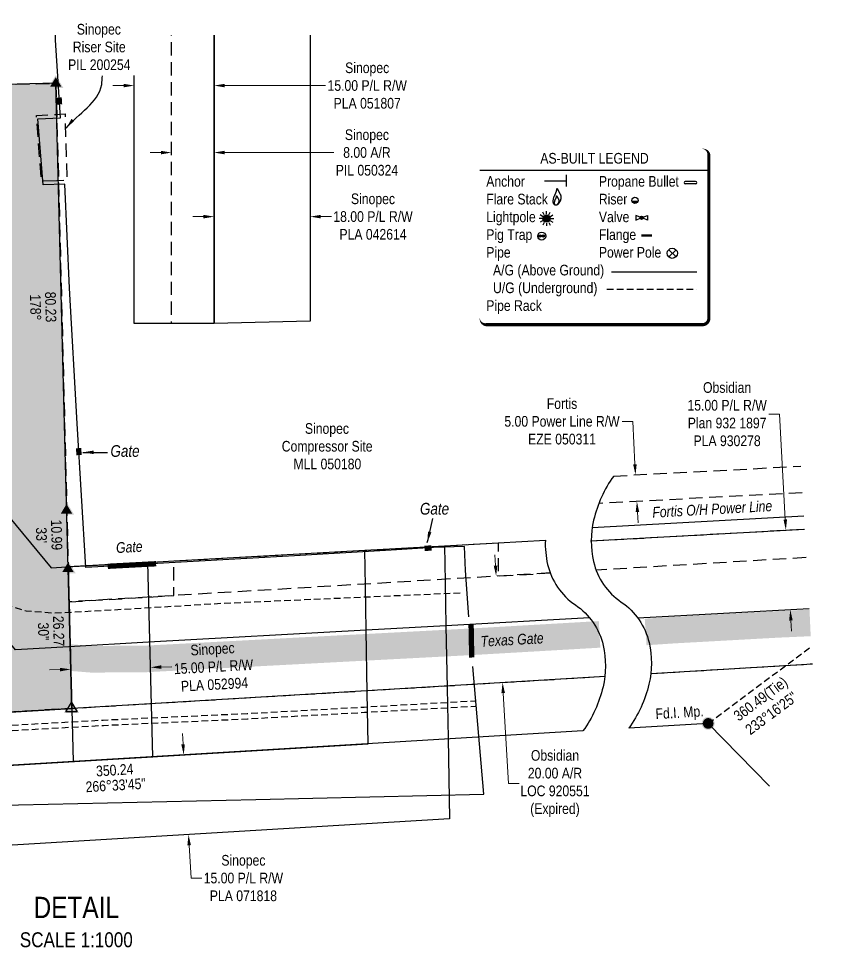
# Model space of a CAD drawing. Extents: x 614480 to 617433, y 5892532 to 5894399.
# Drawn here: x 616678 to 617433, y 5892634 to 5893506 of the extents above; entities that cross this region are included whole.
import ezdxf
from ezdxf.enums import TextEntityAlignment as Align

# ---------------------------------------------------------------- set-up
doc = ezdxf.new("R2010")
doc.units = 0
doc.header["$LTSCALE"] = 5
doc.header["$PDSIZE"] = 0.5
for name, pattern in [('foc-ACCESSROAD', [3.75, 2.5, -1.25]), ('foc-FLOWLINE', [3.75, 2.5, -1.25]), ('foc-TIELINE', [1.875, 1.25, -0.625]), ('POWERLINE5', [7.8, 2.4, -0.6, 0.6, -0.6, 0.6, -0.6, 2.4]), ('UG_PIPE', [1.875, 1.25, -0.625])]:
    doc.linetypes.add(name, pattern=pattern)
doc.layers.get('Defpoints').update_dxf_attribs({"color": 9})
for name, color, linetype in [('AS-FENCE', 48, 'foc-FENCE'), ('AS-PIPE-UG', 44, 'UG_PIPE'), ('AS-POWER', 104, 'foc-POWER'), ('AS-POWER-EXISTING', 72, 'POWERLINE5'), ('AS-POWER-T', 104, 'Continuous'), ('AS-ROADS', 254, 'Continuous'), ('AS-SYMBOL', 7, 'Continuous'), ('C-AR', 13, 'foc-ACCESSROAD'), ('C-RW', 13, 'Continuous'), ('C-WS', 13, 'foc-ACCESSROAD'), ('CG-NOTES', 7, 'Continuous'), ('DETAIL-T', 7, 'Continuous'), ('F-EZE', 190, 'foc-FLOWLINE'), ('F-RW', 190, 'Continuous'), ('F-WS', 190, 'foc-ACCESSROAD'), ('L-BD', 7, 'Continuous'), ('L-BD1', 253, 'Continuous'), ('L-MON', 1, 'Continuous'), ('L-TIE', 7, 'foc-TIELINE'), ('P-PROPOSED', 10, 'Continuous'), ('P-PROPOSED-H', 21, 'Continuous')]:
    doc.layers.add(name, color=color, linetype=linetype)
for name, color, linetype, lineweight in [('AS-GENERAL', 48, 'Continuous', 18), ('C-AR-T', 13, 'Continuous', 9), ('C-RW-T', 13, 'Continuous', 9), ('F-EZE-T', 190, 'Continuous', 9), ('F-RW-T', 190, 'Continuous', 9), ('F-WS-T', 190, 'Continuous', 9), ('T-TEXT', 48, 'Continuous', 18)]:
    doc.layers.add(name, color=color, linetype=linetype, lineweight=lineweight)
doc.layers.add('AS-PIPE-AG', color=7, linetype='Continuous', true_color=0x7d00fa)
doc.styles.add('100L', font='ARIALN.TTF', dxfattribs={"height": 11})
doc.styles.add('80CG', font='ARIALN.TTF', dxfattribs={"height": 10})
doc.styles.add('80L', font='ARIALN.TTF', dxfattribs={"height": 10})
doc.styles.add('foc-LtypeFont', font='ARIALN.TTF', dxfattribs={"height": 7.35})
doc.styles.get("Standard").update_dxf_attribs({"font": 'ARIALN.TTF'})
doc.linetypes.add('foc-FENCE', pattern='A,10,-1,["X",foc-LtypeFont,S=0.2,R=0,X=-0.625,Y=-0.75],-1.24', length=12.24)
doc.linetypes.add('foc-POWER', pattern='A,6,-1,["P",foc-LtypeFont,S=0.2,R=0,X=-0.625,Y=-0.75],-1.24,4', length=12.24)
doc.dimstyles.new('Compass 5 000', dxfattribs={"dimscale": 5, "dimtxt": 9, "dimasz": 2, "dimexe": 0.2, "dimexo": 0.0625, "dimgap": 0.5, "dimtad": 0, "dimtih": 1, "dimtoh": 1, "dimzin": 0, "dimdsep": 46, "dimtxsty": '80CG', "dimcen": 0.1, "dimse1": 1, "dimse2": 1, "dimclrd": 256, "dimclrt": 256, "dimaunit": 1, "dimadec": 4, "dimazin": 0, "dimtfac": 0.06, "dimtofl": 0, "dimtmove": 0, "dimatfit": 1, "dimfxl": 0.2, "dimtolj": 1, "dimtzin": 0, "dimlwd": -1, "dimarcsym": 0})

# ---------------------------------------------------------------- blocks, each defined once
blk = doc.blocks.new('fdia')
at = {"color": 255, "const_width": 1}
blk.add_lwpolyline([(-0.5, 0, 1), (0.5, 0, 1)], format="xyb", close=True, dxfattribs=at)
blk = doc.blocks.new('Fdiaa')
blk.add_blockref('fdia', (0, 0))
blk = doc.blocks.new('fdib')
at = {"color": 1, "const_width": 1.6}
blk.add_lwpolyline([(-0.4, 0, 1), (0.4, 0, 1)], format="xyb", close=True, dxfattribs=at)
at = {"color": 1}
blk.add_circle((0, 0), 0.8, dxfattribs=at)
blk = doc.blocks.new('Fdibb')
blk.add_blockref('fdib', (0, 0))
blk = doc.blocks.new('fdicc')
for name in ['Fdibb', 'Fdiaa']:
    blk.add_blockref(name, (0, 0))
blk = doc.blocks.new('FDI')
blk.add_blockref('fdicc', (0, 0))
blk = doc.blocks.new('STRIA')
blk.add_hatch(color=255).paths.add_polyline_path([(-0.04, 1.52), (-1.47, -0.87), (1.39, -0.87)])
blk = doc.blocks.new('STRIAA')
blk.add_blockref('STRIA', (0, 0))
blk = doc.blocks.new('STRIB')
at = {"color": 1}
blk.add_solid([(-1.12, -0.67), (-0.04, 1.13), (1.04, -0.67)], dxfattribs=at)
blk = doc.blocks.new('STRIBB')
blk.add_blockref('STRIB', (0, 0))
blk = doc.blocks.new('STRICC')
for name in ['STRIAA', 'STRIBB']:
    blk.add_blockref(name, (0, 0))
blk = doc.blocks.new('fdspike')
blk.add_blockref('STRICC', (0, 0))
blk = doc.blocks.new('TRIA')
blk.add_hatch(color=255).paths.add_polyline_path([(-0.04, 1.52), (-1.47, -0.87), (1.39, -0.87)])
blk = doc.blocks.new('TRIAA')
blk.add_blockref('TRIA', (0, 0))
blk = doc.blocks.new('TRIB')
at = {"color": 1}
blk.add_lwpolyline([(-1.12, -0.67), (-0.04, 1.13), (1.04, -0.67)], close=True, dxfattribs=at)
blk = doc.blocks.new('TRIBB')
blk.add_blockref('TRIB', (0, 0))
blk = doc.blocks.new('TRICC')
for name in ['TRIAA', 'TRIBB']:
    blk.add_blockref(name, (0, 0))
blk = doc.blocks.new('plspike')
blk.add_blockref('TRICC', (0, 0))
blk = doc.blocks.new('*D644')
at = {"layer": 'C-AR-T', "transparency": 16777216}
for p, q in [((617125.63, 5892992.21), (617125.03, 5893002.19)), ((617132.83, 5892872.47), (617137.93, 5892787.45)), ((617137.93, 5892787.45), (617147.93, 5892787.45))]:
    blk.add_line(p, q, dxfattribs=at)
for points in [[(617127.3, 5892992.31), (617123.97, 5892992.11), (617126.23, 5892982.23)], [(617134.49, 5892872.57), (617131.16, 5892872.37), (617132.23, 5892882.45)]]:
    blk.add_solid(points, dxfattribs=at)
at = {"layer": 'Defpoints', "color": 0, "transparency": 16777216}
for p in [(617148.34, 5892983.56), (617132.23, 5892882.45), (617154.33, 5892883.77)]:
    blk.add_point(p, dxfattribs=at)
at = {"layer": 'C-AR-T', "transparency": 16777216, "insert": (617181.45, 5892787.45), "char_height": 10, "attachment_point": 5, "style": '80CG'}
blk.add_mtext('\\A1;Obsidian\\P20.00 A/R\\PLOC 920551\\P(Expired)', dxfattribs=at)
blk = doc.blocks.new('*D645')
at = {"layer": 'C-RW-T', "transparency": 16777216}
for p, q in [((617392.17, 5893134.39), (617382.17, 5893134.39)), ((617397.68, 5893035.52), (617392.17, 5893134.39)), ((617402.96, 5892940.69), (617403.52, 5892930.71))]:
    blk.add_line(p, q, dxfattribs=at)
for points in [[(617399.34, 5893035.62), (617396.01, 5893035.43), (617398.23, 5893025.54)], [(617404.63, 5892940.79), (617401.3, 5892940.6), (617402.41, 5892950.68)]]:
    blk.add_solid(points, dxfattribs=at)
at = {"layer": 'Defpoints', "color": 0, "transparency": 16777216}
for p in [(617366.23, 5893023.75), (617370.4, 5892948.89), (617402.41, 5892950.68)]:
    blk.add_point(p, dxfattribs=at)
at = {"layer": 'C-RW-T', "transparency": 16777216, "insert": (617343.08, 5893134.39), "char_height": 10, "attachment_point": 5, "style": '80CG'}
blk.add_mtext('\\A1;Obsidian\\P15.00 P/L R/W\\PPlan 932 1897\\PPLA 930278', dxfattribs=at)
blk = doc.blocks.new('*D646')
at = {"layer": 'Defpoints', "color": 0, "transparency": 16777216}
for p in [(617254.33, 5893077.26), (617257.05, 5893077.4), (617255.65, 5893052.33)]:
    blk.add_point(p, dxfattribs=at)
at = {"layer": 'F-EZE-T', "transparency": 16777216}
for p, q in [((617254.4, 5893127.63), (617244.4, 5893127.63)), ((617256.52, 5893087.39), (617254.4, 5893127.63)), ((617258.89, 5893042.49), (617259.42, 5893032.5))]:
    blk.add_line(p, q, dxfattribs=at)
for points in [[(617258.19, 5893087.48), (617254.86, 5893087.3), (617257.05, 5893077.4)], [(617260.56, 5893042.58), (617257.23, 5893042.4), (617258.37, 5893052.47)]]:
    blk.add_solid(points, dxfattribs=at)
at = {"layer": 'F-EZE-T', "transparency": 16777216, "insert": (617188.06, 5893127.63), "char_height": 10, "attachment_point": 5, "style": '80CG'}
blk.add_mtext('\\A1;Fortis\\P5.00 Power Line R/W\\PEZE 050311', dxfattribs=at)
blk = doc.blocks.new('*D647')
at = {"layer": 'Defpoints', "color": 0, "transparency": 16777216}
for p in [(616801.76, 5892896.65), (616803.29, 5892835.93), (616728.34, 5892834.05)]:
    blk.add_point(p, dxfattribs=at)
at = {"layer": 'F-WS-T', "transparency": 16777216}
for p, q in [((616811.76, 5892896.9), (616821.75, 5892897.15)), ((616716.82, 5892894.51), (616706.82, 5892894.26))]:
    blk.add_line(p, q, dxfattribs=at)
for points in [[(616716.77, 5892896.17), (616716.86, 5892892.84), (616726.81, 5892894.76)], [(616811.72, 5892898.56), (616811.8, 5892895.23), (616801.76, 5892896.65)]]:
    blk.add_solid(points, dxfattribs=at)
at = {"layer": 'F-WS-T', "transparency": 16777216, "insert": (616860.86, 5892897.15), "char_height": 10, "attachment_point": 5, "rotation": 3.18889, "style": '80CG'}
blk.add_mtext('\\A1;Sinopec\\P15.00 P/L R/W\\PPLA 052994', dxfattribs=at)
blk = doc.blocks.new('*D649')
at = {"layer": 'Defpoints', "color": 0, "transparency": 16777216}
for p in [(616869.86, 5892816.62), (616837.38, 5892739.56), (616874.36, 5892741.78)]:
    blk.add_point(p, dxfattribs=at)
at = {"layer": 'F-RW-T', "transparency": 16777216}
for p, q in [((616832.29, 5892824.38), (616831.69, 5892834.36)), ((616837.98, 5892729.57), (616839.84, 5892698.68)), ((616839.84, 5892698.68), (616849.84, 5892698.68))]:
    blk.add_line(p, q, dxfattribs=at)
for points in [[(616833.95, 5892824.48), (616830.62, 5892824.28), (616832.88, 5892814.39)], [(616839.64, 5892729.67), (616836.32, 5892729.47), (616837.38, 5892739.56)]]:
    blk.add_solid(points, dxfattribs=at)
at = {"layer": 'F-RW-T', "transparency": 16777216, "insert": (616888.92, 5892698.68), "char_height": 10, "attachment_point": 5, "style": '80CG'}
blk.add_mtext('\\A1;Sinopec\\P15.00 P/L R/W\\PPLA 071818', dxfattribs=at)
blk = doc.blocks.new('*D650')
at = {"layer": 'Defpoints', "color": 0, "transparency": 16777216}
for p in [(616861.45, 5893318.64), (616951.5, 5893319.96), (616951.5, 5893318.64)]:
    blk.add_point(p, dxfattribs=at)
at = {"layer": 'F-RW-T', "transparency": 16777216}
for p, q in [((616851.45, 5893319.96), (616841.45, 5893319.95)), ((616961.5, 5893319.96), (616971.5, 5893319.96))]:
    blk.add_line(p, q, dxfattribs=at)
for points in [[(616851.45, 5893321.62), (616851.45, 5893318.29), (616861.45, 5893319.96)], [(616961.5, 5893321.63), (616961.5, 5893318.29), (616951.5, 5893319.96)]]:
    blk.add_solid(points, dxfattribs=at)
at = {"layer": 'F-RW-T', "transparency": 16777216, "insert": (617010.59, 5893319.96), "char_height": 10, "attachment_point": 5, "style": '80CG'}
blk.add_mtext('\\A1;Sinopec\\P18.00 P/L R/W\\PPLA 042614', dxfattribs=at)
blk = doc.blocks.new('*D651')
at = {"layer": 'Defpoints', "color": 0, "transparency": 16777216}
for p in [(616821.42, 5893402.6), (616861.44, 5893402.6), (616861.44, 5893380.14)]:
    blk.add_point(p, dxfattribs=at)
at = {"layer": 'F-RW-T', "transparency": 16777216}
for p, q in [((616811.42, 5893380.14), (616801.42, 5893380.14)), ((616871.44, 5893380.14), (616973.82, 5893380.15))]:
    blk.add_line(p, q, dxfattribs=at)
for points in [[(616811.42, 5893381.8), (616811.42, 5893378.47), (616821.42, 5893380.14)], [(616871.44, 5893381.81), (616871.44, 5893378.47), (616861.44, 5893380.14)]]:
    blk.add_solid(points, dxfattribs=at)
at = {"layer": 'F-RW-T', "transparency": 16777216, "insert": (617004.9, 5893380.15), "char_height": 10, "attachment_point": 5, "style": '80CG'}
blk.add_mtext('\\A1;Sinopec\\P8.00 A/R\\PPIL 050324', dxfattribs=at)
blk = doc.blocks.new('*D652')
at = {"layer": 'Defpoints', "color": 0, "transparency": 16777216}
for p in [(616861.44, 5893443.05), (616786.4, 5893431.94), (616861.44, 5893431.94)]:
    blk.add_point(p, dxfattribs=at)
at = {"layer": 'F-RW-T', "transparency": 16777216}
for p, q in [((616776.4, 5893443.04), (616766.4, 5893443.04)), ((616871.44, 5893443.05), (616966.07, 5893443.05))]:
    blk.add_line(p, q, dxfattribs=at)
for points in [[(616776.4, 5893444.71), (616776.4, 5893441.38), (616786.4, 5893443.04)], [(616871.44, 5893444.72), (616871.44, 5893441.38), (616861.44, 5893443.05)]]:
    blk.add_solid(points, dxfattribs=at)
at = {"layer": 'F-RW-T', "transparency": 16777216, "insert": (617005.15, 5893443.05), "char_height": 10, "attachment_point": 5, "style": '80CG'}
blk.add_mtext('\\A1;Sinopec\\P15.00 P/L R/W\\PPLA 051807', dxfattribs=at)
blk = doc.blocks.new('as-built legend')
blk.add_hatch(color=13).paths.add_polyline_path([(38.34, 16.13), (32.53, 16.13, 0.774597)])
h = blk.add_hatch(color=13)
h.dxf.hatch_style = 1
edge = h.paths.add_edge_path()
edge.add_arc((-47.68, -0.3), 3.41, 0, 360)
at = {"layer": 'AS-SYMBOL'}
h = blk.add_hatch(color=13, dxfattribs=at)
h.dxf.hatch_style = 1
h.paths.add_polyline_path([(-52.68, -16.7, 1), (-54.93, -16.7, 1)])
h = blk.add_hatch(color=13, dxfattribs=at)
h.dxf.hatch_style = 1
h.paths.add_polyline_path([(-51.67, -16.7, 1), (-49.42, -16.7, 1)])
at = {"color": 1}
blk.add_line((-110.33, 45.29), (104.8, 45.29), dxfattribs=at)
at = {"color": 13}
for p, q in [((92.28, 34.74), (82.68, 34.74)), ((92.28, 32.34), (82.68, 32.34)), ((32.53, 16.13), (38.34, 16.13)), ((-51.42, 1.85), (-53.65, 3.14)), ((-49.84, 3.43), (-51.13, 5.67)), ((-47.68, 4), (-47.68, 6.59)), ((-45.53, 3.43), (-44.24, 5.67)), ((-43.95, 1.85), (-41.71, 3.14)), ((36.2, 2.77), (36.2, -1.63)), ((40.25, 1.15), (36.2, 2.77)), ((43.14, 1.15), (47.2, 2.77)), ((47.2, 2.77), (47.2, -1.63)), ((-51.99, -0.3), (-54.58, -0.3)), ((-51.42, -2.46), (-53.65, -3.75)), ((-49.84, -4.04), (-51.13, -6.28)), ((-47.68, -4.61), (-47.68, -7.2)), ((-45.53, -4.04), (-44.24, -6.28)), ((-43.95, -2.46), (-41.71, -3.75)), ((-43.37, -0.3), (-40.79, -0.3)), ((36.2, -1.63), (40.25, 0)), ((47.2, -1.63), (43.14, 0))]:
    blk.add_line(p, q, dxfattribs=at)
at = {"color": 1, "flags": 128}
blk.add_lwpolyline([(-104.33, -99.93, 3, 3, 0), (98.8, -99.93, 3, 3, 0.414214), (104.8, -93.93, 3, 3, 0), (104.8, 59.29, 3, 0, 0.414214), (98.8, 65.29, 0, 0, 0), (-104.33, 65.29, 0, 0, 0.414214), (-110.33, 59.29, 0, 0, 0), (-110.33, -93.93, 0, 3, 0.414214)], format="xyseb", close=True, dxfattribs=at)
at = {"color": 13, "flags": 128}
for points in [[(-37.58, 12.69), (-37.79, 12.59), (-38, 12.5), (-38.23, 12.43), (-38.46, 12.38), (-38.69, 12.35), (-38.92, 12.34), (-39.14, 12.35), (-39.36, 12.38), (-39.56, 12.44), (-39.75, 12.51), (-39.94, 12.61), (-40.11, 12.74), (-40.27, 12.88), (-40.42, 13.06), (-40.57, 13.25), (-40.71, 13.48), (-40.85, 13.72), (-40.97, 14), (-41.09, 14.29), (-41.19, 14.62), (-41.28, 14.97), (-41.34, 15.35), (-41.38, 15.76), (-41.39, 16.19), (-41.37, 16.65), (-41.33, 17.13), (-41.26, 17.62), (-41.16, 18.11), (-41.05, 18.61), (-40.93, 19.1), (-40.79, 19.57), (-40.64, 20.02), (-40.49, 20.45), (-40.33, 20.85), (-40.16, 21.23), (-39.99, 21.59), (-39.82, 21.95), (-39.65, 22.3), (-39.47, 22.66), (-39.3, 23.01), (-39.12, 23.38), (-38.95, 23.76), (-38.79, 24.14), (-38.63, 24.53), (-38.48, 24.92), (-38.35, 25.3), (-38.24, 25.69), (-38.15, 26.07), (-38.07, 26.44), (-38.02, 26.79), (-37.98, 27.12), (-37.94, 27.41), (-37.9, 27.65), (-37.87, 27.84), (-37.82, 27.97), (-37.75, 28.02), (-37.67, 27.99), (-37.57, 27.89), (-37.46, 27.73), (-37.34, 27.52), (-37.21, 27.28), (-37.08, 27.01), (-36.95, 26.74), (-36.82, 26.46), (-36.7, 26.2), (-36.58, 25.94), (-36.46, 25.69), (-36.34, 25.45), (-36.22, 25.21), (-36.1, 24.96), (-35.98, 24.71), (-35.84, 24.45), (-35.7, 24.18), (-35.55, 23.9), (-35.4, 23.62), (-35.24, 23.33), (-35.09, 23.05), (-34.94, 22.77), (-34.8, 22.5), (-34.67, 22.24), (-34.55, 21.99), (-34.45, 21.75), (-34.36, 21.53), (-34.28, 21.31), (-34.22, 21.11), (-34.17, 20.9), (-34.13, 20.7), (-34.11, 20.51), (-34.11, 20.31), (-34.12, 20.11), (-34.13, 19.91), (-34.16, 19.71), (-34.19, 19.5), (-34.22, 19.29), (-34.25, 19.08), (-34.27, 18.86), (-34.29, 18.63), (-34.31, 18.4), (-34.33, 18.16), (-34.35, 17.92), (-34.38, 17.68), (-34.42, 17.44), (-34.47, 17.2), (-34.54, 16.96), (-34.62, 16.73), (-34.73, 16.5), (-34.84, 16.27), (-34.97, 16.05), (-35.1, 15.84), (-35.24, 15.63), (-35.37, 15.43), (-35.5, 15.24), (-35.63, 15.05), (-35.75, 14.88), (-35.86, 14.71), (-35.97, 14.54), (-36.08, 14.37), (-36.19, 14.21), (-36.3, 14.05), (-36.41, 13.89), (-36.53, 13.72), (-36.65, 13.56), (-36.78, 13.4), (-36.92, 13.24), (-37.07, 13.08), (-37.22, 12.94), (-37.4, 12.81)], [(-38.04, 12.55), (-38.16, 12.49), (-38.28, 12.44), (-38.4, 12.4), (-38.53, 12.37), (-38.66, 12.36), (-38.79, 12.35), (-38.92, 12.36), (-39.04, 12.37), (-39.15, 12.4), (-39.26, 12.45), (-39.36, 12.5), (-39.45, 12.57), (-39.54, 12.65), (-39.63, 12.75), (-39.71, 12.86), (-39.79, 12.99), (-39.87, 13.12), (-39.94, 13.28), (-40, 13.44), (-40.06, 13.63), (-40.11, 13.82), (-40.14, 14.04), (-40.17, 14.26), (-40.17, 14.5), (-40.16, 14.76), (-40.14, 15.03), (-40.1, 15.3), (-40.05, 15.58), (-39.98, 15.86), (-39.91, 16.14), (-39.84, 16.4), (-39.75, 16.65), (-39.67, 16.89), (-39.58, 17.11), (-39.49, 17.33), (-39.39, 17.53), (-39.29, 17.73), (-39.2, 17.93), (-39.1, 18.13), (-39, 18.33), (-38.9, 18.53), (-38.81, 18.74), (-38.71, 18.96), (-38.63, 19.18), (-38.55, 19.39), (-38.47, 19.61), (-38.41, 19.83), (-38.36, 20.04), (-38.32, 20.24), (-38.29, 20.44), (-38.26, 20.63), (-38.24, 20.79), (-38.22, 20.92), (-38.2, 21.03), (-38.17, 21.1), (-38.14, 21.13), (-38.09, 21.11), (-38.04, 21.06), (-37.97, 20.97), (-37.91, 20.85), (-37.83, 20.72), (-37.76, 20.57), (-37.69, 20.41), (-37.61, 20.26), (-37.54, 20.11), (-37.48, 19.97), (-37.41, 19.83), (-37.35, 19.69), (-37.28, 19.55), (-37.21, 19.42), (-37.14, 19.28), (-37.07, 19.13), (-36.99, 18.98), (-36.9, 18.82), (-36.82, 18.66), (-36.73, 18.51), (-36.64, 18.35), (-36.56, 18.19), (-36.48, 18.04), (-36.41, 17.89), (-36.34, 17.75), (-36.29, 17.62), (-36.23, 17.5), (-36.19, 17.38), (-36.16, 17.26), (-36.13, 17.15), (-36.11, 17.03), (-36.1, 16.92), (-36.1, 16.81), (-36.1, 16.7), (-36.11, 16.59), (-36.12, 16.48), (-36.14, 16.36), (-36.16, 16.24), (-36.17, 16.12), (-36.19, 16), (-36.2, 15.87), (-36.21, 15.74), (-36.22, 15.61), (-36.23, 15.48), (-36.25, 15.34), (-36.27, 15.21), (-36.3, 15.07), (-36.33, 14.94), (-36.38, 14.81), (-36.44, 14.68), (-36.51, 14.55), (-36.58, 14.43), (-36.65, 14.31), (-36.73, 14.19), (-36.8, 14.08), (-36.88, 13.97), (-36.95, 13.87), (-37.01, 13.77), (-37.08, 13.67), (-37.14, 13.58), (-37.2, 13.49), (-37.26, 13.4), (-37.32, 13.31), (-37.39, 13.22), (-37.45, 13.12), (-37.52, 13.03), (-37.59, 12.94), (-37.67, 12.85), (-37.75, 12.77), (-37.84, 12.69), (-37.94, 12.61)]]:
    blk.add_lwpolyline(points, close=True, dxfattribs=at)
at = {"color": 13, "const_width": 2, "flags": 128}
blk.add_lwpolyline([(41.29, -16.19), (46.29, -16.19), (51.29, -16.19)], dxfattribs=at)
at = {"color": 13}
for centre, radius in [((35.43, 16.88), 3), ((-47.68, -0.3), 3.41), ((41.7, 0.57), 1.56), ((41.7, 0.57), 0.55)]:
    blk.add_circle(centre, radius, dxfattribs=at)
for centre, start, end in [((82.68, 33.54), 90, 270), ((92.28, 33.54), 270, 90)]:
    blk.add_arc(centre, 1.2, start, end, dxfattribs=at)
at = {"layer": 'AS-PIPE-AG', "flags": 128}
blk.add_lwpolyline([(13.42, -50.16), (93.42, -50.16)], dxfattribs=at)
at = {"layer": 'AS-PIPE-UG', "flags": 128}
blk.add_lwpolyline([(8.96, -66.48), (93.34, -66.48)], dxfattribs=at)
at = {"layer": 'AS-POWER-EXISTING', "linetype": 'Continuous'}
for p, q in [((73.96, -36.16), (67.1, -29.45)), ((67.1, -36.24), (73.96, -29.53))]:
    blk.add_line(p, q, dxfattribs=at)
blk.add_circle((70.49, -32.85), 4.8, dxfattribs=at)
at = {"layer": 'AS-SYMBOL', "color": 72}
blk.add_line((-28.86, 29.87), (-28.86, 40.87), dxfattribs=at)
at = {"layer": 'AS-SYMBOL', "color": 72, "flags": 128}
blk.add_lwpolyline([(-49.49, 35.37), (-28.86, 35.37)], dxfattribs=at)
at = {"layer": 'AS-SYMBOL', "color": 13}
for centre, radius in [((-52.17, -16.72), 3.75), ((-53.8, -16.7), 1.12), ((-50.54, -16.7), 1.12)]:
    blk.add_circle(centre, radius, dxfattribs=at)
at = {"insert": (-60.3, 61.42), "char_height": 10, "attachment_point": 1, "style": '80L'}
blk.add_mtext_dynamic_manual_height_columns('\\pi6.80782;AS-BUILT LEGEND', width=114.8298, gutter_width=45, heights=[0], dxfattribs=at)
at = {"layer": 'CG-NOTES', "char_height": 10, "attachment_point": 1, "style": '80L'}
for s, insert, width in [('Anchor\\PFlare Stack\\PLightpole\\PPig Trap\\PPipe\\P  A/G (Above Ground)\\P  U/G (Underground)\\PPipe Rack', (-104.29, 39.73), 110.2091), ('Propane Bullet\\PRiser\\PValve\\PFlange\\PPower Pole', (1.51, 39.73), 85.1819)]:
    blk.add_mtext(s, dxfattribs=dict(at, insert=insert, width=width))

msp = doc.modelspace()

# ---------------------------------------------------------------- hatches: boundary and pattern name
at = {"layer": 'P-PROPOSED-H'}
h = msp.add_hatch(color=256, dxfattribs=at)
h.dxf.hatch_style = 1
h.paths.add_polyline_path([(616277.415, 5892884.138), (616278.136, 5892856.211), (616279.581, 5892831.226), (616727.736, 5892858.116), (616724.416, 5892989.406), (616712.956, 5893445.221), (616263.236, 5893433.811)])

# ---------------------------------------------------------------- linework, layer by layer
at = {"layer": 'AS-FENCE', "flags": 128}
for points in [[(617100.441, 5892944.146), (617097.476, 5892987.636), (617096.526, 5893010.086), (617067.336, 5893009.336), (617027.531, 5893006.701), (616937.006, 5893001.381), (616741.106, 5892990.361), (616732.846, 5893125.816), (616725.671, 5893252.846), (616721.201, 5893350.476), (616700.866, 5893349.846), (616695.976, 5893411.716), (616717.341, 5893412.876), (616712.631, 5893485.706), (616712.388, 5893490.315)], [(617100.441, 5892944.146), (617097.476, 5892987.636), (617096.526, 5893010.086)], [(616206.961, 5892757.056), (616277.401, 5892758.536), (616511.071, 5892764.536), (616677.641, 5892767.601), (616900.606, 5892772.651), (617114.676, 5892777.486), (617104.181, 5892897.351)]]:
    msp.add_lwpolyline(points, dxfattribs=at)
at = {"layer": 'AS-GENERAL', "const_width": 4.998, "flags": 128}
for points in [[(616716.296, 5893425.286), (616715.861, 5893431.796)], [(616734.626, 5893096.016), (616734.181, 5893102.566)], [(617065.511, 5893008.801), (617058.986, 5893008.316)], [(616761.571, 5892991.551), (616806.951, 5892993.946)], [(617103.291, 5892905.886), (617102.701, 5892936.911)]]:
    msp.add_lwpolyline(points, dxfattribs=at)
at = {"layer": 'AS-PIPE-UG', "flags": 128}
for points in [[(617092.566, 5892966.411), (616868.716, 5892956.541), (616758.191, 5892949.876), (616711.286, 5892947.471), (616684.836, 5892949.436), (616664.976, 5892955.451), (616641.226, 5892971.951), (616605.181, 5893014.156), (616579.531, 5893051.896), (616539.441, 5893120.031), (616517.316, 5893158.891), (616506.166, 5893176.746)], [(616203.407, 5892816.224), (616208.961, 5892816.611), (616299.141, 5892822.781), (616397.006, 5892829.096), (616493.961, 5892835.611), (616628.311, 5892839.961), (616757.206, 5892847.151), (616892.476, 5892853.321), (617002.376, 5892859.396), (617106.126, 5892865.171)], [(616203.707, 5892811.235), (616209.305, 5892811.625), (616299.472, 5892817.794), (616397.334, 5892824.109), (616494.209, 5892830.618), (616628.531, 5892834.967), (616757.459, 5892842.159), (616892.727, 5892848.329), (617002.652, 5892854.406), (617106.403, 5892860.181)]]:
    msp.add_lwpolyline(points, dxfattribs=at)
at = {"layer": 'AS-POWER', "flags": 128}
msp.add_lwpolyline([(617216.347, 5893027.922), (617414.955, 5893038.992)], dxfattribs=at)
at = {"layer": 'AS-ROADS', "const_width": 24.991, "flags": 128}
for points in [[(617223.318, 5892927.604), (617104.831, 5892920.761), (616947.331, 5892912.486), (616797.301, 5892904.556), (616746.336, 5892904.211), (616696.086, 5892908.291), (616649.011, 5892926.616), (616609.801, 5892959.366), (616580.296, 5893000.756), (616558.411, 5893045.986), (616553.776, 5893096.166), (616556.636, 5893146.551), (616555.316, 5893197.206), (616530.191, 5893240.591), (616480.486, 5893250.881), (616449.261, 5893211.366), (616462.086, 5893162.941), (616492.906, 5893123.481), (616525.746, 5893085.651), (616555.856, 5893045.611)], [(617420.999, 5892938.374), (617389.425, 5892936.959), (617291.836, 5892931.561), (617266.586, 5892929.861)]]:
    msp.add_lwpolyline(points, dxfattribs=at)
at = {"layer": 'C-AR', "flags": 128}
for points in [[(617417.314, 5892999.715), (617220.126, 5892987.87)], [(617176.997, 5892985.279), (616725.218, 5892958.139), (616727.735, 5892858.148), (617228.453, 5892888.228)], [(617271.421, 5892890.809), (617423.308, 5892899.933)]]:
    msp.add_lwpolyline(points, dxfattribs=at)
at = {"layer": 'C-RW', "flags": 128}
for points in [[(617213.878, 5892943.219), (617079.128, 5892935.707), (617004.187, 5892931.533), (616799.927, 5892920.153), (616725.006, 5892915.98), (616674.867, 5892913.187), (616459.033, 5893173.576), (616516.749, 5893221.418), (616708.461, 5892990.146), (616723.187, 5892990.939), (616798.107, 5892995.115), (616823.6, 5892996.566), (617002.83, 5893006.586), (617077.769, 5893010.764), (617127.965, 5893013.53), (617172.422, 5893016.008)], [(617214.878, 5893015.318), (617415.704, 5893026.511)], [(617420.2, 5892951.669), (617259.405, 5892942.706)]]:
    msp.add_lwpolyline(points, dxfattribs=at)
for points in [[(617236.619, 5893076.324, 0.0981962), (617217.774, 5893034.928, 0.1150249), (617217.68, 5892995.962, 0.1891018), (617243.733, 5892957.914, -0.1891018), (617269.786, 5892919.867, -0.1150249), (617269.692, 5892880.901, -0.0981962), (617250.846, 5892839.505)], [(617172.422, 5893016.008, 0.0665393), (617174.551, 5892993.369, 0.1891018), (617200.604, 5892955.322, -0.1891018), (617226.657, 5892917.275, -0.1150249), (617226.563, 5892878.308, -0.0981962), (617207.717, 5892836.913)]]:
    msp.add_lwpolyline(points, format="xyb", dxfattribs=at)
at = {"layer": 'C-WS', "flags": 128}
msp.add_lwpolyline([(616263.236, 5893433.811), (616712.956, 5893445.221), (616727.736, 5892858.116), (616279.581, 5892831.226), (616278.136, 5892856.211), (616277.415, 5892884.138)], close=True, dxfattribs=at)
at = {"layer": 'F-EZE', "flags": 128}
for points in [[(617236.619, 5893076.324), (617412.155, 5893085.591)], [(617413.652, 5893060.673), (617222.646, 5893050.589)]]:
    msp.add_lwpolyline(points, dxfattribs=at)
at = {"layer": 'F-RW', "flags": 128}
for points in [[(616861.439, 5893490.321), (616861.453, 5893219.612), (616821.43, 5893219.61), (616786.411, 5893219.607), (616786.4, 5893490.318)], [(616951.494, 5893490.325), (616951.505, 5893221.73), (616861.453, 5893219.612), (616861.439, 5893490.321)], [(616205.78, 5892776.722), (616282.578, 5892781.335), (617006.119, 5892824.8), (617005.255, 5892872.644), (617004.187, 5892931.533), (617003.442, 5892972.763), (617002.827, 5893006.618), (617077.769, 5893010.792), (617078.38, 5892977.084), (617079.128, 5892935.707), (617080.189, 5892876.969), (617081.035, 5892830.131), (617082.407, 5892754.276), (616287.073, 5892706.498), (616210.276, 5892701.885)], [(617271.421, 5892890.809), (617423.308, 5892899.933)], [(616201.284, 5892851.558), (616278.082, 5892856.172), (616279.581, 5892831.226), (617228.453, 5892888.228)], [(617382.767, 5892784.977), (617325.31, 5892843.979), (617250.846, 5892839.505)], [(617207.717, 5892836.913), (616282.578, 5892781.335), (616205.78, 5892776.722)]]:
    msp.add_lwpolyline(points, dxfattribs=at)
at = {"layer": 'F-RW'}
msp.add_lwpolyline([(616803.876, 5892812.651), (616799.28, 5892995.181), (616724.39, 5892991.006), (616728.993, 5892808.152)], close=True, dxfattribs=at)
at = {"layer": 'F-WS', "flags": 128}
for points in [[(616260.899, 5893490.297), (616263.236, 5893433.811), (616712.956, 5893445.221), (616725.218, 5892958.139), (616823.595, 5892964.049), (616823.6, 5892996.566), (617002.83, 5893006.586), (617077.769, 5893010.764), (617127.965, 5893013.53), (617127.991, 5892982.335), (617176.997, 5892985.279)], [(616861.439, 5893490.321), (616861.453, 5893219.612), (616821.43, 5893219.607), (616821.42, 5893490.32)], [(617214.878, 5893015.318), (617415.704, 5893026.511)]]:
    msp.add_lwpolyline(points, dxfattribs=at)
msp.add_lwpolyline([(616713.775, 5893353.675), (616699.322, 5893353.098), (616694.535, 5893415.039), (616712.16, 5893415.919), (616721.433, 5893416.382), (616723.11, 5893354.047), (616713.775, 5893353.675)], close=True, dxfattribs=at)
at = {"layer": 'L-TIE'}
msp.add_line((617325.31, 5892843.979), (617422.322, 5892916.359), dxfattribs=at)
at = {"layer": 'P-PROPOSED', "flags": 128}
msp.add_lwpolyline([(616277.415, 5892884.138), (616278.136, 5892856.211), (616279.581, 5892831.226), (616727.736, 5892858.116), (616724.416, 5892989.406), (616712.956, 5893445.221), (616263.236, 5893433.811)], close=True, dxfattribs=at)

# ---------------------------------------------------------------- block references
at = {"layer": 'CG-NOTES', "xscale": 0.99962076, "yscale": 0.99962076, "zscale": 0.99962076}
msp.add_blockref('as-built legend', (617221.162, 5893318.373), dxfattribs=at)
at = {"layer": 'L-MON', "color": 211, "xscale": 4.998103800000007, "yscale": 4.998103800000007, "zscale": 4.998103800000007}
for name, p in [('fdspike', (616723.021, 5893044.326)), ('fdspike', (616724.416, 5892989.406)), ('plspike', (616727.736, 5892858.116))]:
    msp.add_blockref(name, p, dxfattribs=at)
at = {"layer": 'L-MON', "xscale": 4.998103800000007, "yscale": 4.998103800000007, "zscale": 4.998103800000007}
msp.add_blockref('FDI', (617325.31, 5892843.979), dxfattribs=at)

# ---------------------------------------------------------------- texts
at = {"layer": 'AS-POWER-T', "insert": (617272.264, 5893047.149), "char_height": 9.99621, "attachment_point": 1, "rotation": 3.190324, "style": '80L'}
msp.add_mtext_dynamic_manual_height_columns('\\pi0.32614;{\\fArial Narrow|b0|i1|c0|p34;Fortis O/H Power Line}', width=112.45843, gutter_width=250, heights=[0], dxfattribs=at)
at = {"layer": 'DETAIL-T', "color": 3, "insert": (616732.013, 5892657.358), "char_height": 20, "width": 105.50559, "attachment_point": 5, "style": '80CG'}
msp.add_mtext('DETAIL\\P{\\H0.7x;SCALE 1:1000}', dxfattribs=at)
at = {"layer": 'L-BD'}
for s, height, rotation, p in [('360.49(Tie)', 9.99621, 36.726672, (617374.458, 5892867.108)), ('233°16\'25"', 9.9962, 36.726672, (617384.555, 5892853.576)), ('350.24', 9.9962, 3.437796, (616768.091, 5892800.203)), ('266°33\'45"', 9.9962, 3.437796, (616768.946, 5892785.984))]:
    msp.add_text(s, height=height, rotation=rotation, dxfattribs=at).set_placement(p, align=Align.MIDDLE_CENTER)
at = {"layer": 'L-BD1'}
for s, rotation, p in [('178°', 271.438184, (616693.769, 5893234.747)), ('80.23', 271.438184, (616708.003, 5893235.104)), ("33'", 271.455033, (616699.332, 5893020.689)), ('10.99', 271.455033, (616713.567, 5893021.05)), ('26.27', 271.44856, (616715.473, 5892930.698)), ('30"', 271.44856, (616701.238, 5892930.338))]:
    msp.add_text(s, height=9.9924, rotation=rotation, dxfattribs=at).set_placement(p, align=Align.MIDDLE_CENTER)
at = {"layer": 'L-MON', "insert": (617275.551, 5892857.901), "char_height": 9.9962, "attachment_point": 1, "rotation": 3.437786, "style": '80L'}
msp.add_mtext_dynamic_manual_height_columns('Fd.I. Mp.', width=44.31238, gutter_width=49.981, heights=[0], dxfattribs=at)
at = {"layer": 'T-TEXT', "char_height": 10.99583, "attachment_point": 1, "style": '100L'}
for insert in [(616763.444, 5893105.36), (617054.05, 5893051.125)]:
    msp.add_mtext_dynamic_manual_height_columns('\\pi0.66628;{\\fArial Narrow|b0|i1|c0|p34;Gate}', width=27.11199, gutter_width=54.979, heights=[0], dxfattribs=dict(at, insert=insert))
at = {"layer": 'T-TEXT', "char_height": 9.99621, "attachment_point": 1, "style": '80L'}
for s, width, insert, rotation in [('\\pi0.6057;{\\fArial Narrow|b0|i1|c0|p34;Gate}', 24.64727, (616768.489, 5893013.893), 3.219677), ('\\pi0.76253;{\\fArial Narrow|b0|i1|c0|p34;Texas Gate}', 59.02031, (617110.601, 5892925.929), 3.190578)]:
    msp.add_mtext_dynamic_manual_height_columns(s, width=width, gutter_width=49.981, heights=[0], dxfattribs=dict(at, insert=insert, rotation=rotation))

# ---------------------------------------------------------------- dimensions: what is measured, and where the dimension line sits
at = {"layer": 'C-AR-T', "color": 211}
dim = msp.add_linear_dim(base=(617132.227, 5892882.447), p1=(617148.335, 5892983.557), p2=(617154.33, 5892883.775), angle=273.437796, text='Obsidian\\P20.00 A/R\\PLOC 920551\\P(Expired)', dimstyle='Compass 5 000', dxfattribs=at)
dim.commit()
dim.dimension.update_dxf_attribs({"geometry": '*D644', "text_midpoint": (617181.447, 5892787.452), "dimtype": 161})
at = {"layer": 'C-RW-T', "color": 211}
dim = msp.add_linear_dim(base=(617402.408, 5892950.678), p1=(617366.228, 5893023.754), p2=(617370.401, 5892948.893), angle=273.190578, text='Obsidian\\P15.00 P/L R/W\\PPlan 932 1897\\PPLA 930278', dimstyle='Compass 5 000', dxfattribs=at)
dim.commit()
dim.dimension.update_dxf_attribs({"geometry": '*D645', "text_midpoint": (617343.081, 5893134.387), "dimtype": 161})
at = {"layer": 'F-EZE-T'}
dim = msp.add_linear_dim(base=(617257.049, 5893077.402), p1=(617255.65, 5893052.332), p2=(617254.334, 5893077.259), angle=93.022115, text='Fortis\\P5.00 Power Line R/W\\PEZE 050311', dimstyle='Compass 5 000', dxfattribs=at)
dim.commit()
dim.dimension.update_dxf_attribs({"geometry": '*D646', "text_midpoint": (617188.057, 5893127.629), "dimtype": 161})
at = {"layer": 'F-RW-T'}
for base, p1, p2, angle, text, picture, middle in [((616861.441, 5893443.048), (616786.403, 5893431.94), (616861.442, 5893431.944), 0.002865, 'Sinopec\\P15.00 P/L R/W\\PPLA 051807', '*D652', (617005.154, 5893443.054)), ((616861.444, 5893380.14), (616821.423, 5893402.596), (616861.443, 5893402.598), 0.002865, 'Sinopec\\P8.00 A/R\\PPIL 050324', '*D651', (617004.903, 5893380.145)), ((616951.501, 5893319.959), (616861.448, 5893318.641), (616951.501, 5893318.644), 0.002296, 'Sinopec\\P18.00 P/L R/W\\PPLA 042614', '*D650', (617010.587, 5893319.96)), ((616837.381, 5892739.557), (616869.864, 5892816.616), (616874.36, 5892741.778), 273.437796, 'Sinopec\\P15.00 P/L R/W\\PPLA 071818', '*D649', (616888.922, 5892698.676))]:
    dim = msp.add_linear_dim(base=base, p1=p1, p2=p2, angle=angle, text=text, dimstyle='Compass 5 000', dxfattribs=at)
    dim.commit()
    dim.dimension.update_dxf_attribs({"geometry": picture, "text_midpoint": middle, "dimtype": 161})
at = {"layer": 'F-WS-T', "color": 211}
dim = msp.add_linear_dim(base=(616801.761, 5892896.646), p1=(616728.342, 5892834.047), p2=(616803.289, 5892835.934), angle=1.442081, text='\\pxqc;Sinopec\\P15.00 P/L R/W\\PPLA 052994', dimstyle='Compass 5 000', dxfattribs=at)
dim.commit()
dim.dimension.update_dxf_attribs({"geometry": '*D647', "text_midpoint": (616860.859, 5892897.149), "dimtype": 161, "text_rotation": 3.188889})

# ---------------------------------------------------------------- leaders
at = {"layer": 'T-TEXT', "path_type": 1}
for points in [[(616738.285, 5893098.579), (616761.408, 5893098.579)], [(617061.598, 5893014.042), (617066.817, 5893036.556)]]:
    msp.add_leader(points, dimstyle='Compass 5 000', override={"dimgap": 0.5, "dimtad": 0}, dxfattribs=at)

# ---------------------------------------------------------------- next in the draw order: texts
at = {"layer": 'F-WS-T', "insert": (616723.833, 5893500.981), "char_height": 9.99621, "attachment_point": 1, "style": '80L', "bg_fill": 2}
msp.add_mtext_dynamic_manual_height_columns('\\pi8.68245;Sinopec\\P\\pi4.93217;Riser Site\\P\\pi0.48979;PIL 200254', width=58.12024, gutter_width=250, heights=[0], dxfattribs=at)
at = {"layer": 'F-WS-T', "insert": (616924.61, 5893125.981), "char_height": 9.99621, "attachment_point": 1, "style": '80L', "bg_fill": 3, "box_fill_scale": 1.1, "bg_fill_color": 256, "bg_fill_transparency": 0}
msp.add_mtext_dynamic_manual_height_columns('\\pi22.06073;Sinopec\\P\\pi0.32273;Compressor Site\\P\\pi11.31106;MLL 050180', width=84.8768, gutter_width=250, heights=[0], dxfattribs=at)

# ---------------------------------------------------------------- next in the draw order: block references
at = {"layer": 'L-MON', "color": 211, "xscale": 4.998103800000007, "yscale": 4.998103800000007, "zscale": 4.998103800000007}
msp.add_blockref('fdspike', (616712.956, 5893445.221), dxfattribs=at)

# ---------------------------------------------------------------- next in the draw order: leaders
at = {"layer": 'F-WS-T', "path_type": 1}
msp.add_leader([(616722.5, 5893402.991), (616755.866, 5893443.941), (616756.591, 5893452.275)], dimstyle='Compass 5 000', override={"dimgap": 0.5, "dimtad": 0}, dxfattribs=at)

doc.saveas('drawing.dxf')
